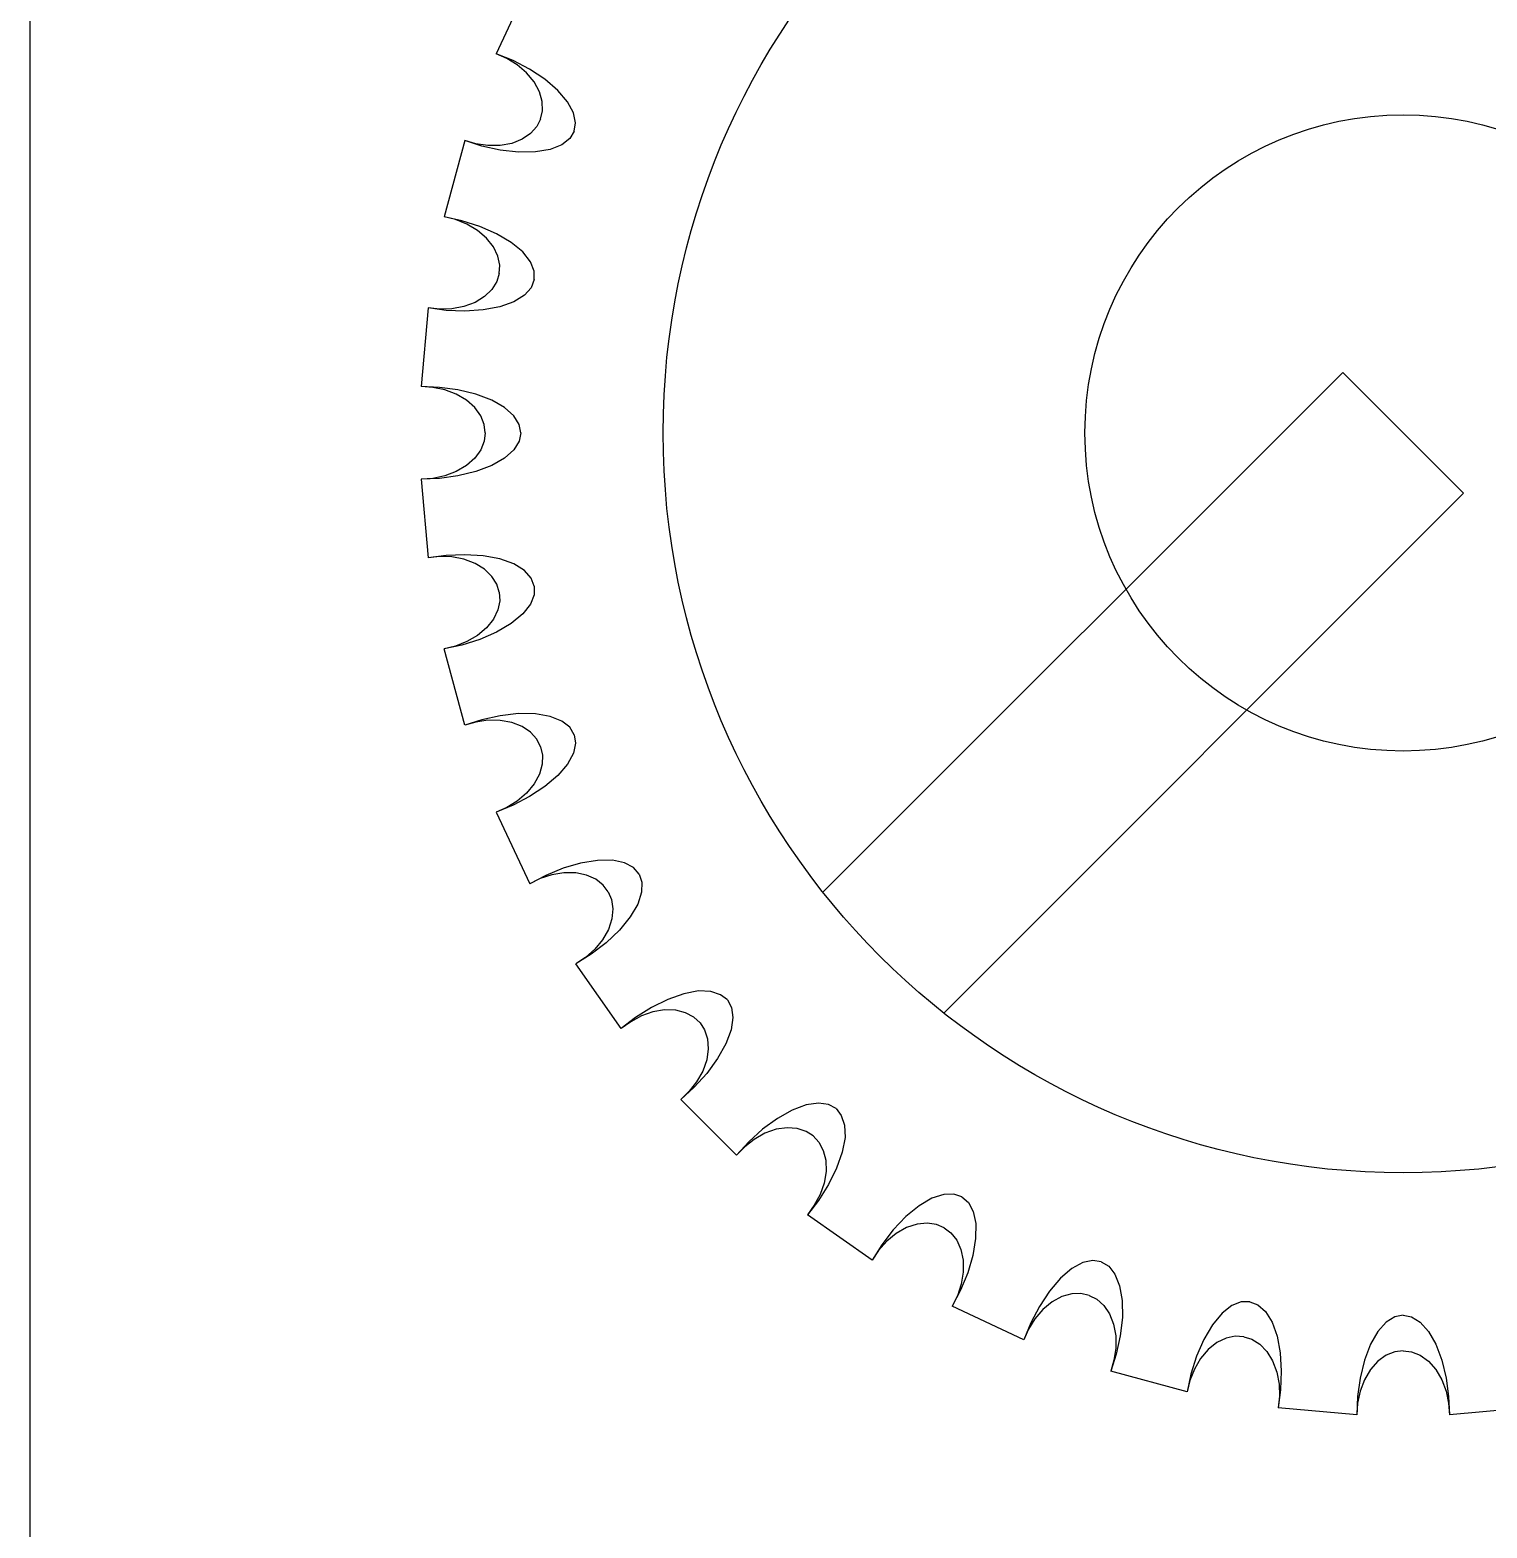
# Model space of a CAD drawing. Extents: x -1423 to 1501, y 0 to 128.
# Drawn here: x 0 to 10.24, y 59.3 to 69.83 of the extents above; entities that cross this region are included whole.
import ezdxf

# ---------------------------------------------------------------- set-up
doc = ezdxf.new("R2010")
doc.units = 0
doc.layers.add('DXF_662_VCA_PANEL_1_0_MOD1', color=7, linetype='CONTINUOUS')
doc.layers.add('LAYER1', color=7, linetype='CONTINUOUS')

msp = doc.modelspace()

# ---------------------------------------------------------------- linework, layer by layer
at = {"layer": 'DXF_662_VCA_PANEL_1_0_MOD1', "color": 18}
msp.add_line((0, 128.5), (0, 0), dxfattribs=at)
at = {"layer": 'LAYER1', "color": 18}
for p, q in [((3.512, 70.169), (3.277, 69.665)), ((3.512, 70.169), (3.277, 69.665)), ((3.512, 70.169), (3.277, 69.665)), ((3.512, 70.169), (3.277, 69.665)), ((3.055, 69.055), (2.911, 68.518)), ((3.055, 69.055), (2.911, 68.518)), ((3.055, 69.055), (2.911, 68.518)), ((3.055, 69.055), (2.911, 68.518)), ((2.798, 67.878), (2.75, 67.325)), ((2.798, 67.878), (2.75, 67.325)), ((2.798, 67.878), (2.75, 67.325)), ((2.798, 67.878), (2.75, 67.325)), ((9.226, 67.424), (5.573, 63.772)), ((9.226, 67.424), (5.573, 63.772)), ((9.226, 67.424), (10.074, 66.576)), ((9.226, 67.424), (10.074, 66.576)), ((2.75, 66.675), (2.798, 66.122)), ((2.75, 66.675), (2.798, 66.122)), ((2.75, 66.675), (2.798, 66.122)), ((2.75, 66.675), (2.798, 66.122)), ((10.074, 66.576), (6.422, 62.923)), ((10.074, 66.576), (6.422, 62.923)), ((3.055, 64.945), (2.911, 65.482)), ((3.055, 64.945), (2.911, 65.482)), ((3.055, 64.945), (2.911, 65.482)), ((3.055, 64.945), (2.911, 65.482)), ((3.277, 64.335), (3.512, 63.831)), ((3.277, 64.335), (3.512, 63.831)), ((3.277, 64.335), (3.512, 63.831)), ((3.277, 64.335), (3.512, 63.831)), ((4.155, 62.814), (3.837, 63.269)), ((4.155, 62.814), (3.837, 63.269)), ((4.155, 62.814), (3.837, 63.269)), ((4.155, 62.814), (3.837, 63.269)), ((4.966, 61.923), (4.573, 62.316)), ((4.966, 61.923), (4.573, 62.316)), ((4.966, 61.923), (4.573, 62.316)), ((4.966, 61.923), (4.573, 62.316)), ((5.919, 61.187), (5.464, 61.505)), ((5.919, 61.187), (5.464, 61.505)), ((5.919, 61.187), (5.464, 61.505)), ((5.919, 61.187), (5.464, 61.505)), ((6.985, 60.627), (6.481, 60.862)), ((6.985, 60.627), (6.481, 60.862)), ((6.985, 60.627), (6.481, 60.862)), ((6.985, 60.627), (6.481, 60.862)), ((8.132, 60.261), (7.595, 60.405)), ((8.132, 60.261), (7.595, 60.405)), ((8.132, 60.261), (7.595, 60.405)), ((8.132, 60.261), (7.595, 60.405)), ((9.325, 60.1), (8.772, 60.148)), ((9.325, 60.1), (8.772, 60.148)), ((9.325, 60.1), (8.772, 60.148)), ((9.325, 60.1), (8.772, 60.148)), ((10.528, 60.148), (9.975, 60.1)), ((10.528, 60.148), (9.975, 60.1)), ((10.528, 60.148), (9.975, 60.1)), ((10.528, 60.148), (9.975, 60.1))]:
    msp.add_line(p, q, dxfattribs=at)
for points in [[(3.824, 69.121, 0), (3.833, 69.18, 0), (3.819, 69.25, 0), (3.777, 69.327, 0), (3.71, 69.407, 0), (3.619, 69.485, 0), (3.511, 69.556, 0), (3.395, 69.617, 0), (3.277, 69.665, 0)], [(3.589, 69.206, 0), (3.602, 69.264, 0), (3.6, 69.329, 0), (3.581, 69.398, 0), (3.544, 69.467, 0), (3.49, 69.531, 0), (3.425, 69.587, 0), (3.352, 69.632, 0), (3.277, 69.665, 0)], [(3.824, 69.121, 0), (3.833, 69.18, 0), (3.819, 69.25, 0), (3.777, 69.327, 0), (3.71, 69.407, 0), (3.619, 69.485, 0), (3.511, 69.556, 0), (3.395, 69.617, 0), (3.277, 69.665, 0)], [(3.589, 69.206, 0), (3.602, 69.264, 0), (3.6, 69.329, 0), (3.581, 69.398, 0), (3.544, 69.467, 0), (3.49, 69.531, 0), (3.425, 69.587, 0), (3.352, 69.632, 0), (3.277, 69.665, 0)], [(3.824, 69.121, 0), (3.833, 69.18, 0), (3.819, 69.25, 0), (3.777, 69.327, 0), (3.71, 69.407, 0), (3.619, 69.485, 0), (3.511, 69.556, 0), (3.395, 69.617, 0), (3.277, 69.665, 0)], [(3.589, 69.206, 0), (3.602, 69.264, 0), (3.6, 69.329, 0), (3.581, 69.398, 0), (3.544, 69.467, 0), (3.49, 69.531, 0), (3.425, 69.587, 0), (3.352, 69.632, 0), (3.277, 69.665, 0)], [(3.824, 69.121, 0), (3.833, 69.18, 0), (3.819, 69.25, 0), (3.777, 69.327, 0), (3.71, 69.407, 0), (3.619, 69.485, 0), (3.511, 69.556, 0), (3.395, 69.617, 0), (3.277, 69.665, 0)], [(3.589, 69.206, 0), (3.602, 69.264, 0), (3.6, 69.329, 0), (3.581, 69.398, 0), (3.544, 69.467, 0), (3.49, 69.531, 0), (3.425, 69.587, 0), (3.352, 69.632, 0), (3.277, 69.665, 0)], [(3.589, 69.206, 0), (3.562, 69.153, 0), (3.518, 69.104, 0), (3.459, 69.064, 0), (3.386, 69.035, 0), (3.304, 69.02, 0), (3.218, 69.019, 0), (3.134, 69.032, 0), (3.055, 69.055, 0)], [(3.589, 69.206, 0), (3.562, 69.153, 0), (3.518, 69.104, 0), (3.459, 69.064, 0), (3.386, 69.035, 0), (3.304, 69.02, 0), (3.218, 69.019, 0), (3.134, 69.032, 0), (3.055, 69.055, 0)], [(3.589, 69.206, 0), (3.562, 69.153, 0), (3.518, 69.104, 0), (3.459, 69.064, 0), (3.386, 69.035, 0), (3.304, 69.02, 0), (3.218, 69.019, 0), (3.134, 69.032, 0), (3.055, 69.055, 0)], [(3.589, 69.206, 0), (3.562, 69.153, 0), (3.518, 69.104, 0), (3.459, 69.064, 0), (3.386, 69.035, 0), (3.304, 69.02, 0), (3.218, 69.019, 0), (3.134, 69.032, 0), (3.055, 69.055, 0)], [(3.824, 69.121, 0), (3.793, 69.069, 0), (3.737, 69.025, 0), (3.656, 68.992, 0), (3.553, 68.975, 0), (3.433, 68.973, 0), (3.305, 68.988, 0), (3.176, 69.016, 0), (3.055, 69.055, 0)], [(3.824, 69.121, 0), (3.793, 69.069, 0), (3.737, 69.025, 0), (3.656, 68.992, 0), (3.553, 68.975, 0), (3.433, 68.973, 0), (3.305, 68.988, 0), (3.176, 69.016, 0), (3.055, 69.055, 0)], [(3.824, 69.121, 0), (3.793, 69.069, 0), (3.737, 69.025, 0), (3.656, 68.992, 0), (3.553, 68.975, 0), (3.433, 68.973, 0), (3.305, 68.988, 0), (3.176, 69.016, 0), (3.055, 69.055, 0)], [(3.824, 69.121, 0), (3.793, 69.069, 0), (3.737, 69.025, 0), (3.656, 68.992, 0), (3.553, 68.975, 0), (3.433, 68.973, 0), (3.305, 68.988, 0), (3.176, 69.016, 0), (3.055, 69.055, 0)], [(3.544, 68.077, 0), (3.543, 68.137, 0), (3.517, 68.203, 0), (3.463, 68.272, 0), (3.382, 68.339, 0), (3.279, 68.4, 0), (3.161, 68.451, 0), (3.036, 68.491, 0), (2.911, 68.518, 0)], [(3.298, 68.12, 0), (3.301, 68.18, 0), (3.288, 68.243, 0), (3.257, 68.308, 0), (3.208, 68.369, 0), (3.144, 68.423, 0), (3.07, 68.467, 0), (2.991, 68.499, 0), (2.911, 68.518, 0)], [(3.544, 68.077, 0), (3.543, 68.137, 0), (3.517, 68.203, 0), (3.463, 68.272, 0), (3.382, 68.339, 0), (3.279, 68.4, 0), (3.161, 68.451, 0), (3.036, 68.491, 0), (2.911, 68.518, 0)], [(3.298, 68.12, 0), (3.301, 68.18, 0), (3.288, 68.243, 0), (3.257, 68.308, 0), (3.208, 68.369, 0), (3.144, 68.423, 0), (3.07, 68.467, 0), (2.991, 68.499, 0), (2.911, 68.518, 0)], [(3.544, 68.077, 0), (3.543, 68.137, 0), (3.517, 68.203, 0), (3.463, 68.272, 0), (3.382, 68.339, 0), (3.279, 68.4, 0), (3.161, 68.451, 0), (3.036, 68.491, 0), (2.911, 68.518, 0)], [(3.298, 68.12, 0), (3.301, 68.18, 0), (3.288, 68.243, 0), (3.257, 68.308, 0), (3.208, 68.369, 0), (3.144, 68.423, 0), (3.07, 68.467, 0), (2.991, 68.499, 0), (2.911, 68.518, 0)], [(3.544, 68.077, 0), (3.543, 68.137, 0), (3.517, 68.203, 0), (3.463, 68.272, 0), (3.382, 68.339, 0), (3.279, 68.4, 0), (3.161, 68.451, 0), (3.036, 68.491, 0), (2.911, 68.518, 0)], [(3.298, 68.12, 0), (3.301, 68.18, 0), (3.288, 68.243, 0), (3.257, 68.308, 0), (3.208, 68.369, 0), (3.144, 68.423, 0), (3.07, 68.467, 0), (2.991, 68.499, 0), (2.911, 68.518, 0)], [(3.298, 68.12, 0), (3.28, 68.063, 0), (3.246, 68.008, 0), (3.195, 67.958, 0), (3.128, 67.917, 0), (3.05, 67.888, 0), (2.965, 67.872, 0), (2.88, 67.869, 0), (2.798, 67.878, 0)], [(3.298, 68.12, 0), (3.28, 68.063, 0), (3.246, 68.008, 0), (3.195, 67.958, 0), (3.128, 67.917, 0), (3.05, 67.888, 0), (2.965, 67.872, 0), (2.88, 67.869, 0), (2.798, 67.878, 0)], [(3.298, 68.12, 0), (3.28, 68.063, 0), (3.246, 68.008, 0), (3.195, 67.958, 0), (3.128, 67.917, 0), (3.05, 67.888, 0), (2.965, 67.872, 0), (2.88, 67.869, 0), (2.798, 67.878, 0)], [(3.298, 68.12, 0), (3.28, 68.063, 0), (3.246, 68.008, 0), (3.195, 67.958, 0), (3.128, 67.917, 0), (3.05, 67.888, 0), (2.965, 67.872, 0), (2.88, 67.869, 0), (2.798, 67.878, 0)], [(3.544, 68.077, 0), (3.522, 68.02, 0), (3.475, 67.967, 0), (3.401, 67.921, 0), (3.302, 67.886, 0), (3.185, 67.864, 0), (3.056, 67.856, 0), (2.925, 67.861, 0), (2.798, 67.878, 0)], [(3.544, 68.077, 0), (3.522, 68.02, 0), (3.475, 67.967, 0), (3.401, 67.921, 0), (3.302, 67.886, 0), (3.185, 67.864, 0), (3.056, 67.856, 0), (2.925, 67.861, 0), (2.798, 67.878, 0)], [(3.544, 68.077, 0), (3.522, 68.02, 0), (3.475, 67.967, 0), (3.401, 67.921, 0), (3.302, 67.886, 0), (3.185, 67.864, 0), (3.056, 67.856, 0), (2.925, 67.861, 0), (2.798, 67.878, 0)], [(3.544, 68.077, 0), (3.522, 68.02, 0), (3.475, 67.967, 0), (3.401, 67.921, 0), (3.302, 67.886, 0), (3.185, 67.864, 0), (3.056, 67.856, 0), (2.925, 67.861, 0), (2.798, 67.878, 0)], [(3.45, 67, 0), (3.438, 67.059, 0), (3.401, 67.12, 0), (3.336, 67.178, 0), (3.245, 67.23, 0), (3.133, 67.272, 0), (3.008, 67.302, 0), (2.877, 67.32, 0), (2.75, 67.325, 0)], [(3.2, 67, 0), (3.192, 67.059, 0), (3.168, 67.12, 0), (3.127, 67.178, 0), (3.068, 67.23, 0), (2.996, 67.272, 0), (2.916, 67.302, 0), (2.832, 67.32, 0), (2.75, 67.325, 0)], [(3.45, 67, 0), (3.438, 67.059, 0), (3.401, 67.12, 0), (3.336, 67.178, 0), (3.245, 67.23, 0), (3.133, 67.272, 0), (3.008, 67.302, 0), (2.877, 67.32, 0), (2.75, 67.325, 0)], [(3.2, 67, 0), (3.192, 67.059, 0), (3.168, 67.12, 0), (3.127, 67.178, 0), (3.068, 67.23, 0), (2.996, 67.272, 0), (2.916, 67.302, 0), (2.832, 67.32, 0), (2.75, 67.325, 0)], [(3.45, 67, 0), (3.438, 67.059, 0), (3.401, 67.12, 0), (3.336, 67.178, 0), (3.245, 67.23, 0), (3.133, 67.272, 0), (3.008, 67.302, 0), (2.877, 67.32, 0), (2.75, 67.325, 0)], [(3.2, 67, 0), (3.192, 67.059, 0), (3.168, 67.12, 0), (3.127, 67.178, 0), (3.068, 67.23, 0), (2.996, 67.272, 0), (2.916, 67.302, 0), (2.832, 67.32, 0), (2.75, 67.325, 0)], [(3.45, 67, 0), (3.438, 67.059, 0), (3.401, 67.12, 0), (3.336, 67.178, 0), (3.245, 67.23, 0), (3.133, 67.272, 0), (3.008, 67.302, 0), (2.877, 67.32, 0), (2.75, 67.325, 0)], [(3.2, 67, 0), (3.192, 67.059, 0), (3.168, 67.12, 0), (3.127, 67.178, 0), (3.068, 67.23, 0), (2.996, 67.272, 0), (2.916, 67.302, 0), (2.832, 67.32, 0), (2.75, 67.325, 0)], [(3.45, 67, 0), (3.438, 66.941, 0), (3.401, 66.88, 0), (3.336, 66.822, 0), (3.245, 66.77, 0), (3.133, 66.728, 0), (3.008, 66.698, 0), (2.877, 66.68, 0), (2.75, 66.675, 0)], [(3.2, 67, 0), (3.192, 66.941, 0), (3.168, 66.88, 0), (3.127, 66.822, 0), (3.068, 66.77, 0), (2.996, 66.728, 0), (2.916, 66.698, 0), (2.832, 66.68, 0), (2.75, 66.675, 0)], [(3.45, 67, 0), (3.438, 66.941, 0), (3.401, 66.88, 0), (3.336, 66.822, 0), (3.245, 66.77, 0), (3.133, 66.728, 0), (3.008, 66.698, 0), (2.877, 66.68, 0), (2.75, 66.675, 0)], [(3.2, 67, 0), (3.192, 66.941, 0), (3.168, 66.88, 0), (3.127, 66.822, 0), (3.068, 66.77, 0), (2.996, 66.728, 0), (2.916, 66.698, 0), (2.832, 66.68, 0), (2.75, 66.675, 0)], [(3.45, 67, 0), (3.438, 66.941, 0), (3.401, 66.88, 0), (3.336, 66.822, 0), (3.245, 66.77, 0), (3.133, 66.728, 0), (3.008, 66.698, 0), (2.877, 66.68, 0), (2.75, 66.675, 0)], [(3.2, 67, 0), (3.192, 66.941, 0), (3.168, 66.88, 0), (3.127, 66.822, 0), (3.068, 66.77, 0), (2.996, 66.728, 0), (2.916, 66.698, 0), (2.832, 66.68, 0), (2.75, 66.675, 0)], [(3.45, 67, 0), (3.438, 66.941, 0), (3.401, 66.88, 0), (3.336, 66.822, 0), (3.245, 66.77, 0), (3.133, 66.728, 0), (3.008, 66.698, 0), (2.877, 66.68, 0), (2.75, 66.675, 0)], [(3.2, 67, 0), (3.192, 66.941, 0), (3.168, 66.88, 0), (3.127, 66.822, 0), (3.068, 66.77, 0), (2.996, 66.728, 0), (2.916, 66.698, 0), (2.832, 66.68, 0), (2.75, 66.675, 0)], [(3.544, 65.923, 0), (3.522, 65.98, 0), (3.475, 66.033, 0), (3.401, 66.079, 0), (3.302, 66.114, 0), (3.185, 66.136, 0), (3.056, 66.144, 0), (2.925, 66.139, 0), (2.798, 66.122, 0)], [(3.544, 65.923, 0), (3.522, 65.98, 0), (3.475, 66.033, 0), (3.401, 66.079, 0), (3.302, 66.114, 0), (3.185, 66.136, 0), (3.056, 66.144, 0), (2.925, 66.139, 0), (2.798, 66.122, 0)], [(3.544, 65.923, 0), (3.522, 65.98, 0), (3.475, 66.033, 0), (3.401, 66.079, 0), (3.302, 66.114, 0), (3.185, 66.136, 0), (3.056, 66.144, 0), (2.925, 66.139, 0), (2.798, 66.122, 0)], [(3.544, 65.923, 0), (3.522, 65.98, 0), (3.475, 66.033, 0), (3.401, 66.079, 0), (3.302, 66.114, 0), (3.185, 66.136, 0), (3.056, 66.144, 0), (2.925, 66.139, 0), (2.798, 66.122, 0)], [(3.298, 65.88, 0), (3.28, 65.937, 0), (3.246, 65.992, 0), (3.195, 66.042, 0), (3.128, 66.083, 0), (3.05, 66.112, 0), (2.965, 66.128, 0), (2.88, 66.131, 0), (2.798, 66.122, 0)], [(3.298, 65.88, 0), (3.28, 65.937, 0), (3.246, 65.992, 0), (3.195, 66.042, 0), (3.128, 66.083, 0), (3.05, 66.112, 0), (2.965, 66.128, 0), (2.88, 66.131, 0), (2.798, 66.122, 0)], [(3.298, 65.88, 0), (3.28, 65.937, 0), (3.246, 65.992, 0), (3.195, 66.042, 0), (3.128, 66.083, 0), (3.05, 66.112, 0), (2.965, 66.128, 0), (2.88, 66.131, 0), (2.798, 66.122, 0)], [(3.298, 65.88, 0), (3.28, 65.937, 0), (3.246, 65.992, 0), (3.195, 66.042, 0), (3.128, 66.083, 0), (3.05, 66.112, 0), (2.965, 66.128, 0), (2.88, 66.131, 0), (2.798, 66.122, 0)], [(3.544, 65.923, 0), (3.543, 65.863, 0), (3.517, 65.797, 0), (3.463, 65.728, 0), (3.382, 65.661, 0), (3.279, 65.6, 0), (3.161, 65.549, 0), (3.036, 65.509, 0), (2.911, 65.482, 0)], [(3.544, 65.923, 0), (3.543, 65.863, 0), (3.517, 65.797, 0), (3.463, 65.728, 0), (3.382, 65.661, 0), (3.279, 65.6, 0), (3.161, 65.549, 0), (3.036, 65.509, 0), (2.911, 65.482, 0)], [(3.544, 65.923, 0), (3.543, 65.863, 0), (3.517, 65.797, 0), (3.463, 65.728, 0), (3.382, 65.661, 0), (3.279, 65.6, 0), (3.161, 65.549, 0), (3.036, 65.509, 0), (2.911, 65.482, 0)], [(3.544, 65.923, 0), (3.543, 65.863, 0), (3.517, 65.797, 0), (3.463, 65.728, 0), (3.382, 65.661, 0), (3.279, 65.6, 0), (3.161, 65.549, 0), (3.036, 65.509, 0), (2.911, 65.482, 0)], [(3.298, 65.88, 0), (3.301, 65.82, 0), (3.288, 65.757, 0), (3.257, 65.692, 0), (3.208, 65.631, 0), (3.144, 65.577, 0), (3.07, 65.533, 0), (2.991, 65.501, 0), (2.911, 65.482, 0)], [(3.298, 65.88, 0), (3.301, 65.82, 0), (3.288, 65.757, 0), (3.257, 65.692, 0), (3.208, 65.631, 0), (3.144, 65.577, 0), (3.07, 65.533, 0), (2.991, 65.501, 0), (2.911, 65.482, 0)], [(3.298, 65.88, 0), (3.301, 65.82, 0), (3.288, 65.757, 0), (3.257, 65.692, 0), (3.208, 65.631, 0), (3.144, 65.577, 0), (3.07, 65.533, 0), (2.991, 65.501, 0), (2.911, 65.482, 0)], [(3.298, 65.88, 0), (3.301, 65.82, 0), (3.288, 65.757, 0), (3.257, 65.692, 0), (3.208, 65.631, 0), (3.144, 65.577, 0), (3.07, 65.533, 0), (2.991, 65.501, 0), (2.911, 65.482, 0)], [(3.824, 64.879, 0), (3.793, 64.931, 0), (3.737, 64.975, 0), (3.656, 65.008, 0), (3.553, 65.025, 0), (3.433, 65.027, 0), (3.305, 65.012, 0), (3.176, 64.984, 0), (3.055, 64.945, 0)], [(3.824, 64.879, 0), (3.793, 64.931, 0), (3.737, 64.975, 0), (3.656, 65.008, 0), (3.553, 65.025, 0), (3.433, 65.027, 0), (3.305, 65.012, 0), (3.176, 64.984, 0), (3.055, 64.945, 0)], [(3.824, 64.879, 0), (3.793, 64.931, 0), (3.737, 64.975, 0), (3.656, 65.008, 0), (3.553, 65.025, 0), (3.433, 65.027, 0), (3.305, 65.012, 0), (3.176, 64.984, 0), (3.055, 64.945, 0)], [(3.824, 64.879, 0), (3.793, 64.931, 0), (3.737, 64.975, 0), (3.656, 65.008, 0), (3.553, 65.025, 0), (3.433, 65.027, 0), (3.305, 65.012, 0), (3.176, 64.984, 0), (3.055, 64.945, 0)], [(3.589, 64.794, 0), (3.562, 64.847, 0), (3.518, 64.896, 0), (3.459, 64.936, 0), (3.386, 64.965, 0), (3.304, 64.98, 0), (3.218, 64.981, 0), (3.134, 64.968, 0), (3.055, 64.945, 0)], [(3.589, 64.794, 0), (3.562, 64.847, 0), (3.518, 64.896, 0), (3.459, 64.936, 0), (3.386, 64.965, 0), (3.304, 64.98, 0), (3.218, 64.981, 0), (3.134, 64.968, 0), (3.055, 64.945, 0)], [(3.589, 64.794, 0), (3.562, 64.847, 0), (3.518, 64.896, 0), (3.459, 64.936, 0), (3.386, 64.965, 0), (3.304, 64.98, 0), (3.218, 64.981, 0), (3.134, 64.968, 0), (3.055, 64.945, 0)], [(3.589, 64.794, 0), (3.562, 64.847, 0), (3.518, 64.896, 0), (3.459, 64.936, 0), (3.386, 64.965, 0), (3.304, 64.98, 0), (3.218, 64.981, 0), (3.134, 64.968, 0), (3.055, 64.945, 0)], [(3.824, 64.879, 0), (3.833, 64.82, 0), (3.819, 64.75, 0), (3.777, 64.673, 0), (3.71, 64.593, 0), (3.619, 64.515, 0), (3.511, 64.444, 0), (3.395, 64.383, 0), (3.277, 64.335, 0)], [(3.824, 64.879, 0), (3.833, 64.82, 0), (3.819, 64.75, 0), (3.777, 64.673, 0), (3.71, 64.593, 0), (3.619, 64.515, 0), (3.511, 64.444, 0), (3.395, 64.383, 0), (3.277, 64.335, 0)], [(3.824, 64.879, 0), (3.833, 64.82, 0), (3.819, 64.75, 0), (3.777, 64.673, 0), (3.71, 64.593, 0), (3.619, 64.515, 0), (3.511, 64.444, 0), (3.395, 64.383, 0), (3.277, 64.335, 0)], [(3.824, 64.879, 0), (3.833, 64.82, 0), (3.819, 64.75, 0), (3.777, 64.673, 0), (3.71, 64.593, 0), (3.619, 64.515, 0), (3.511, 64.444, 0), (3.395, 64.383, 0), (3.277, 64.335, 0)], [(3.589, 64.794, 0), (3.602, 64.736, 0), (3.6, 64.671, 0), (3.581, 64.602, 0), (3.544, 64.533, 0), (3.49, 64.469, 0), (3.425, 64.413, 0), (3.352, 64.368, 0), (3.277, 64.335, 0)], [(3.589, 64.794, 0), (3.602, 64.736, 0), (3.6, 64.671, 0), (3.581, 64.602, 0), (3.544, 64.533, 0), (3.49, 64.469, 0), (3.425, 64.413, 0), (3.352, 64.368, 0), (3.277, 64.335, 0)], [(3.589, 64.794, 0), (3.602, 64.736, 0), (3.6, 64.671, 0), (3.581, 64.602, 0), (3.544, 64.533, 0), (3.49, 64.469, 0), (3.425, 64.413, 0), (3.352, 64.368, 0), (3.277, 64.335, 0)], [(3.589, 64.794, 0), (3.602, 64.736, 0), (3.6, 64.671, 0), (3.581, 64.602, 0), (3.544, 64.533, 0), (3.49, 64.469, 0), (3.425, 64.413, 0), (3.352, 64.368, 0), (3.277, 64.335, 0)], [(4.281, 63.9, 0), (4.241, 63.945, 0), (4.178, 63.979, 0), (4.093, 63.997, 0), (3.988, 63.996, 0), (3.87, 63.977, 0), (3.746, 63.94, 0), (3.625, 63.89, 0), (3.512, 63.831, 0)], [(4.281, 63.9, 0), (4.241, 63.945, 0), (4.178, 63.979, 0), (4.093, 63.997, 0), (3.988, 63.996, 0), (3.87, 63.977, 0), (3.746, 63.94, 0), (3.625, 63.89, 0), (3.512, 63.831, 0)], [(4.281, 63.9, 0), (4.241, 63.945, 0), (4.178, 63.979, 0), (4.093, 63.997, 0), (3.988, 63.996, 0), (3.87, 63.977, 0), (3.746, 63.94, 0), (3.625, 63.89, 0), (3.512, 63.831, 0)], [(4.281, 63.9, 0), (4.241, 63.945, 0), (4.178, 63.979, 0), (4.093, 63.997, 0), (3.988, 63.996, 0), (3.87, 63.977, 0), (3.746, 63.94, 0), (3.625, 63.89, 0), (3.512, 63.831, 0)], [(4.064, 63.775, 0), (4.028, 63.822, 0), (3.977, 63.863, 0), (3.912, 63.892, 0), (3.835, 63.908, 0), (3.752, 63.909, 0), (3.667, 63.894, 0), (3.586, 63.868, 0), (3.512, 63.831, 0)], [(4.064, 63.775, 0), (4.028, 63.822, 0), (3.977, 63.863, 0), (3.912, 63.892, 0), (3.835, 63.908, 0), (3.752, 63.909, 0), (3.667, 63.894, 0), (3.586, 63.868, 0), (3.512, 63.831, 0)], [(4.064, 63.775, 0), (4.028, 63.822, 0), (3.977, 63.863, 0), (3.912, 63.892, 0), (3.835, 63.908, 0), (3.752, 63.909, 0), (3.667, 63.894, 0), (3.586, 63.868, 0), (3.512, 63.831, 0)], [(4.064, 63.775, 0), (4.028, 63.822, 0), (3.977, 63.863, 0), (3.912, 63.892, 0), (3.835, 63.908, 0), (3.752, 63.909, 0), (3.667, 63.894, 0), (3.586, 63.868, 0), (3.512, 63.831, 0)], [(4.281, 63.9, 0), (4.3, 63.843, 0), (4.298, 63.772, 0), (4.271, 63.689, 0), (4.218, 63.598, 0), (4.142, 63.506, 0), (4.049, 63.417, 0), (3.944, 63.337, 0), (3.837, 63.269, 0)], [(4.281, 63.9, 0), (4.3, 63.843, 0), (4.298, 63.772, 0), (4.271, 63.689, 0), (4.218, 63.598, 0), (4.142, 63.506, 0), (4.049, 63.417, 0), (3.944, 63.337, 0), (3.837, 63.269, 0)], [(4.281, 63.9, 0), (4.3, 63.843, 0), (4.298, 63.772, 0), (4.271, 63.689, 0), (4.218, 63.598, 0), (4.142, 63.506, 0), (4.049, 63.417, 0), (3.944, 63.337, 0), (3.837, 63.269, 0)], [(4.281, 63.9, 0), (4.3, 63.843, 0), (4.298, 63.772, 0), (4.271, 63.689, 0), (4.218, 63.598, 0), (4.142, 63.506, 0), (4.049, 63.417, 0), (3.944, 63.337, 0), (3.837, 63.269, 0)], [(4.064, 63.775, 0), (4.087, 63.72, 0), (4.097, 63.656, 0), (4.089, 63.584, 0), (4.065, 63.51, 0), (4.024, 63.438, 0), (3.969, 63.371, 0), (3.905, 63.314, 0), (3.837, 63.269, 0)], [(4.064, 63.775, 0), (4.087, 63.72, 0), (4.097, 63.656, 0), (4.089, 63.584, 0), (4.065, 63.51, 0), (4.024, 63.438, 0), (3.969, 63.371, 0), (3.905, 63.314, 0), (3.837, 63.269, 0)], [(4.064, 63.775, 0), (4.087, 63.72, 0), (4.097, 63.656, 0), (4.089, 63.584, 0), (4.065, 63.51, 0), (4.024, 63.438, 0), (3.969, 63.371, 0), (3.905, 63.314, 0), (3.837, 63.269, 0)], [(4.064, 63.775, 0), (4.087, 63.72, 0), (4.097, 63.656, 0), (4.089, 63.584, 0), (4.065, 63.51, 0), (4.024, 63.438, 0), (3.969, 63.371, 0), (3.905, 63.314, 0), (3.837, 63.269, 0)], [(4.901, 63.015, 0), (4.854, 63.052, 0), (4.786, 63.075, 0), (4.699, 63.078, 0), (4.596, 63.059, 0), (4.483, 63.019, 0), (4.367, 62.962, 0), (4.256, 62.891, 0), (4.155, 62.814, 0)], [(4.901, 63.015, 0), (4.854, 63.052, 0), (4.786, 63.075, 0), (4.699, 63.078, 0), (4.596, 63.059, 0), (4.483, 63.019, 0), (4.367, 62.962, 0), (4.256, 62.891, 0), (4.155, 62.814, 0)], [(4.901, 63.015, 0), (4.854, 63.052, 0), (4.786, 63.075, 0), (4.699, 63.078, 0), (4.596, 63.059, 0), (4.483, 63.019, 0), (4.367, 62.962, 0), (4.256, 62.891, 0), (4.155, 62.814, 0)], [(4.901, 63.015, 0), (4.854, 63.052, 0), (4.786, 63.075, 0), (4.699, 63.078, 0), (4.596, 63.059, 0), (4.483, 63.019, 0), (4.367, 62.962, 0), (4.256, 62.891, 0), (4.155, 62.814, 0)], [(4.901, 63.015, 0), (4.93, 62.962, 0), (4.94, 62.892, 0), (4.927, 62.805, 0), (4.891, 62.707, 0), (4.832, 62.603, 0), (4.756, 62.499, 0), (4.667, 62.402, 0), (4.573, 62.316, 0)], [(4.901, 63.015, 0), (4.93, 62.962, 0), (4.94, 62.892, 0), (4.927, 62.805, 0), (4.891, 62.707, 0), (4.832, 62.603, 0), (4.756, 62.499, 0), (4.667, 62.402, 0), (4.573, 62.316, 0)], [(4.901, 63.015, 0), (4.93, 62.962, 0), (4.94, 62.892, 0), (4.927, 62.805, 0), (4.891, 62.707, 0), (4.832, 62.603, 0), (4.756, 62.499, 0), (4.667, 62.402, 0), (4.573, 62.316, 0)], [(4.901, 63.015, 0), (4.93, 62.962, 0), (4.94, 62.892, 0), (4.927, 62.805, 0), (4.891, 62.707, 0), (4.832, 62.603, 0), (4.756, 62.499, 0), (4.667, 62.402, 0), (4.573, 62.316, 0)], [(4.709, 62.854, 0), (4.665, 62.894, 0), (4.608, 62.925, 0), (4.539, 62.943, 0), (4.46, 62.945, 0), (4.378, 62.931, 0), (4.297, 62.903, 0), (4.222, 62.862, 0), (4.155, 62.814, 0)], [(4.709, 62.854, 0), (4.665, 62.894, 0), (4.608, 62.925, 0), (4.539, 62.943, 0), (4.46, 62.945, 0), (4.378, 62.931, 0), (4.297, 62.903, 0), (4.222, 62.862, 0), (4.155, 62.814, 0)], [(4.709, 62.854, 0), (4.665, 62.894, 0), (4.608, 62.925, 0), (4.539, 62.943, 0), (4.46, 62.945, 0), (4.378, 62.931, 0), (4.297, 62.903, 0), (4.222, 62.862, 0), (4.155, 62.814, 0)], [(4.709, 62.854, 0), (4.665, 62.894, 0), (4.608, 62.925, 0), (4.539, 62.943, 0), (4.46, 62.945, 0), (4.378, 62.931, 0), (4.297, 62.903, 0), (4.222, 62.862, 0), (4.155, 62.814, 0)], [(4.709, 62.854, 0), (4.741, 62.804, 0), (4.762, 62.742, 0), (4.767, 62.671, 0), (4.756, 62.593, 0), (4.728, 62.515, 0), (4.685, 62.44, 0), (4.632, 62.373, 0), (4.573, 62.316, 0)], [(4.709, 62.854, 0), (4.741, 62.804, 0), (4.762, 62.742, 0), (4.767, 62.671, 0), (4.756, 62.593, 0), (4.728, 62.515, 0), (4.685, 62.44, 0), (4.632, 62.373, 0), (4.573, 62.316, 0)], [(4.709, 62.854, 0), (4.741, 62.804, 0), (4.762, 62.742, 0), (4.767, 62.671, 0), (4.756, 62.593, 0), (4.728, 62.515, 0), (4.685, 62.44, 0), (4.632, 62.373, 0), (4.573, 62.316, 0)], [(4.709, 62.854, 0), (4.741, 62.804, 0), (4.762, 62.742, 0), (4.767, 62.671, 0), (4.756, 62.593, 0), (4.728, 62.515, 0), (4.685, 62.44, 0), (4.632, 62.373, 0), (4.573, 62.316, 0)], [(5.665, 62.251, 0), (5.612, 62.28, 0), (5.542, 62.29, 0), (5.455, 62.277, 0), (5.357, 62.241, 0), (5.253, 62.182, 0), (5.149, 62.106, 0), (5.052, 62.017, 0), (4.966, 61.923, 0)], [(5.665, 62.251, 0), (5.612, 62.28, 0), (5.542, 62.29, 0), (5.455, 62.277, 0), (5.357, 62.241, 0), (5.253, 62.182, 0), (5.149, 62.106, 0), (5.052, 62.017, 0), (4.966, 61.923, 0)], [(5.665, 62.251, 0), (5.612, 62.28, 0), (5.542, 62.29, 0), (5.455, 62.277, 0), (5.357, 62.241, 0), (5.253, 62.182, 0), (5.149, 62.106, 0), (5.052, 62.017, 0), (4.966, 61.923, 0)], [(5.665, 62.251, 0), (5.612, 62.28, 0), (5.542, 62.29, 0), (5.455, 62.277, 0), (5.357, 62.241, 0), (5.253, 62.182, 0), (5.149, 62.106, 0), (5.052, 62.017, 0), (4.966, 61.923, 0)], [(5.665, 62.251, 0), (5.702, 62.204, 0), (5.725, 62.136, 0), (5.728, 62.049, 0), (5.709, 61.946, 0), (5.669, 61.833, 0), (5.612, 61.717, 0), (5.541, 61.606, 0), (5.464, 61.505, 0)], [(5.665, 62.251, 0), (5.702, 62.204, 0), (5.725, 62.136, 0), (5.728, 62.049, 0), (5.709, 61.946, 0), (5.669, 61.833, 0), (5.612, 61.717, 0), (5.541, 61.606, 0), (5.464, 61.505, 0)], [(5.665, 62.251, 0), (5.702, 62.204, 0), (5.725, 62.136, 0), (5.728, 62.049, 0), (5.709, 61.946, 0), (5.669, 61.833, 0), (5.612, 61.717, 0), (5.541, 61.606, 0), (5.464, 61.505, 0)], [(5.665, 62.251, 0), (5.702, 62.204, 0), (5.725, 62.136, 0), (5.728, 62.049, 0), (5.709, 61.946, 0), (5.669, 61.833, 0), (5.612, 61.717, 0), (5.541, 61.606, 0), (5.464, 61.505, 0)], [(5.504, 62.059, 0), (5.454, 62.091, 0), (5.392, 62.112, 0), (5.321, 62.117, 0), (5.243, 62.106, 0), (5.165, 62.078, 0), (5.09, 62.035, 0), (5.023, 61.982, 0), (4.966, 61.923, 0)], [(5.504, 62.059, 0), (5.454, 62.091, 0), (5.392, 62.112, 0), (5.321, 62.117, 0), (5.243, 62.106, 0), (5.165, 62.078, 0), (5.09, 62.035, 0), (5.023, 61.982, 0), (4.966, 61.923, 0)], [(5.504, 62.059, 0), (5.454, 62.091, 0), (5.392, 62.112, 0), (5.321, 62.117, 0), (5.243, 62.106, 0), (5.165, 62.078, 0), (5.09, 62.035, 0), (5.023, 61.982, 0), (4.966, 61.923, 0)], [(5.504, 62.059, 0), (5.454, 62.091, 0), (5.392, 62.112, 0), (5.321, 62.117, 0), (5.243, 62.106, 0), (5.165, 62.078, 0), (5.09, 62.035, 0), (5.023, 61.982, 0), (4.966, 61.923, 0)], [(5.504, 62.059, 0), (5.544, 62.015, 0), (5.575, 61.958, 0), (5.593, 61.889, 0), (5.595, 61.81, 0), (5.581, 61.728, 0), (5.553, 61.647, 0), (5.512, 61.572, 0), (5.464, 61.505, 0)], [(5.504, 62.059, 0), (5.544, 62.015, 0), (5.575, 61.958, 0), (5.593, 61.889, 0), (5.595, 61.81, 0), (5.581, 61.728, 0), (5.553, 61.647, 0), (5.512, 61.572, 0), (5.464, 61.505, 0)], [(5.504, 62.059, 0), (5.544, 62.015, 0), (5.575, 61.958, 0), (5.593, 61.889, 0), (5.595, 61.81, 0), (5.581, 61.728, 0), (5.553, 61.647, 0), (5.512, 61.572, 0), (5.464, 61.505, 0)], [(5.504, 62.059, 0), (5.544, 62.015, 0), (5.575, 61.958, 0), (5.593, 61.889, 0), (5.595, 61.81, 0), (5.581, 61.728, 0), (5.553, 61.647, 0), (5.512, 61.572, 0), (5.464, 61.505, 0)], [(6.55, 61.631, 0), (6.493, 61.65, 0), (6.422, 61.648, 0), (6.339, 61.621, 0), (6.248, 61.568, 0), (6.156, 61.492, 0), (6.067, 61.399, 0), (5.987, 61.294, 0), (5.919, 61.187, 0)], [(6.55, 61.631, 0), (6.493, 61.65, 0), (6.422, 61.648, 0), (6.339, 61.621, 0), (6.248, 61.568, 0), (6.156, 61.492, 0), (6.067, 61.399, 0), (5.987, 61.294, 0), (5.919, 61.187, 0)], [(6.55, 61.631, 0), (6.493, 61.65, 0), (6.422, 61.648, 0), (6.339, 61.621, 0), (6.248, 61.568, 0), (6.156, 61.492, 0), (6.067, 61.399, 0), (5.987, 61.294, 0), (5.919, 61.187, 0)], [(6.55, 61.631, 0), (6.493, 61.65, 0), (6.422, 61.648, 0), (6.339, 61.621, 0), (6.248, 61.568, 0), (6.156, 61.492, 0), (6.067, 61.399, 0), (5.987, 61.294, 0), (5.919, 61.187, 0)], [(6.55, 61.631, 0), (6.595, 61.591, 0), (6.629, 61.528, 0), (6.647, 61.443, 0), (6.646, 61.338, 0), (6.627, 61.22, 0), (6.59, 61.096, 0), (6.54, 60.975, 0), (6.481, 60.862, 0)], [(6.55, 61.631, 0), (6.595, 61.591, 0), (6.629, 61.528, 0), (6.647, 61.443, 0), (6.646, 61.338, 0), (6.627, 61.22, 0), (6.59, 61.096, 0), (6.54, 60.975, 0), (6.481, 60.862, 0)], [(6.55, 61.631, 0), (6.595, 61.591, 0), (6.629, 61.528, 0), (6.647, 61.443, 0), (6.646, 61.338, 0), (6.627, 61.22, 0), (6.59, 61.096, 0), (6.54, 60.975, 0), (6.481, 60.862, 0)], [(6.55, 61.631, 0), (6.595, 61.591, 0), (6.629, 61.528, 0), (6.647, 61.443, 0), (6.646, 61.338, 0), (6.627, 61.22, 0), (6.59, 61.096, 0), (6.54, 60.975, 0), (6.481, 60.862, 0)], [(6.425, 61.414, 0), (6.37, 61.437, 0), (6.306, 61.447, 0), (6.234, 61.439, 0), (6.16, 61.415, 0), (6.088, 61.374, 0), (6.021, 61.319, 0), (5.964, 61.255, 0), (5.919, 61.187, 0)], [(6.425, 61.414, 0), (6.37, 61.437, 0), (6.306, 61.447, 0), (6.234, 61.439, 0), (6.16, 61.415, 0), (6.088, 61.374, 0), (6.021, 61.319, 0), (5.964, 61.255, 0), (5.919, 61.187, 0)], [(6.425, 61.414, 0), (6.37, 61.437, 0), (6.306, 61.447, 0), (6.234, 61.439, 0), (6.16, 61.415, 0), (6.088, 61.374, 0), (6.021, 61.319, 0), (5.964, 61.255, 0), (5.919, 61.187, 0)], [(6.425, 61.414, 0), (6.37, 61.437, 0), (6.306, 61.447, 0), (6.234, 61.439, 0), (6.16, 61.415, 0), (6.088, 61.374, 0), (6.021, 61.319, 0), (5.964, 61.255, 0), (5.919, 61.187, 0)], [(6.425, 61.414, 0), (6.472, 61.378, 0), (6.513, 61.327, 0), (6.542, 61.262, 0), (6.558, 61.185, 0), (6.559, 61.102, 0), (6.544, 61.017, 0), (6.518, 60.936, 0), (6.481, 60.862, 0)], [(6.425, 61.414, 0), (6.472, 61.378, 0), (6.513, 61.327, 0), (6.542, 61.262, 0), (6.558, 61.185, 0), (6.559, 61.102, 0), (6.544, 61.017, 0), (6.518, 60.936, 0), (6.481, 60.862, 0)], [(6.425, 61.414, 0), (6.472, 61.378, 0), (6.513, 61.327, 0), (6.542, 61.262, 0), (6.558, 61.185, 0), (6.559, 61.102, 0), (6.544, 61.017, 0), (6.518, 60.936, 0), (6.481, 60.862, 0)], [(6.425, 61.414, 0), (6.472, 61.378, 0), (6.513, 61.327, 0), (6.542, 61.262, 0), (6.558, 61.185, 0), (6.559, 61.102, 0), (6.544, 61.017, 0), (6.518, 60.936, 0), (6.481, 60.862, 0)], [(7.529, 61.174, 0), (7.47, 61.183, 0), (7.4, 61.169, 0), (7.323, 61.127, 0), (7.243, 61.06, 0), (7.165, 60.969, 0), (7.094, 60.861, 0), (7.033, 60.745, 0), (6.985, 60.627, 0)], [(7.529, 61.174, 0), (7.47, 61.183, 0), (7.4, 61.169, 0), (7.323, 61.127, 0), (7.243, 61.06, 0), (7.165, 60.969, 0), (7.094, 60.861, 0), (7.033, 60.745, 0), (6.985, 60.627, 0)], [(7.529, 61.174, 0), (7.47, 61.183, 0), (7.4, 61.169, 0), (7.323, 61.127, 0), (7.243, 61.06, 0), (7.165, 60.969, 0), (7.094, 60.861, 0), (7.033, 60.745, 0), (6.985, 60.627, 0)], [(7.529, 61.174, 0), (7.47, 61.183, 0), (7.4, 61.169, 0), (7.323, 61.127, 0), (7.243, 61.06, 0), (7.165, 60.969, 0), (7.094, 60.861, 0), (7.033, 60.745, 0), (6.985, 60.627, 0)], [(7.529, 61.174, 0), (7.581, 61.143, 0), (7.625, 61.087, 0), (7.658, 61.006, 0), (7.675, 60.903, 0), (7.677, 60.783, 0), (7.662, 60.655, 0), (7.634, 60.526, 0), (7.595, 60.405, 0)], [(7.529, 61.174, 0), (7.581, 61.143, 0), (7.625, 61.087, 0), (7.658, 61.006, 0), (7.675, 60.903, 0), (7.677, 60.783, 0), (7.662, 60.655, 0), (7.634, 60.526, 0), (7.595, 60.405, 0)], [(7.529, 61.174, 0), (7.581, 61.143, 0), (7.625, 61.087, 0), (7.658, 61.006, 0), (7.675, 60.903, 0), (7.677, 60.783, 0), (7.662, 60.655, 0), (7.634, 60.526, 0), (7.595, 60.405, 0)], [(7.529, 61.174, 0), (7.581, 61.143, 0), (7.625, 61.087, 0), (7.658, 61.006, 0), (7.675, 60.903, 0), (7.677, 60.783, 0), (7.662, 60.655, 0), (7.634, 60.526, 0), (7.595, 60.405, 0)], [(7.444, 60.939, 0), (7.386, 60.952, 0), (7.321, 60.95, 0), (7.252, 60.931, 0), (7.183, 60.894, 0), (7.119, 60.84, 0), (7.063, 60.775, 0), (7.018, 60.702, 0), (6.985, 60.627, 0)], [(7.444, 60.939, 0), (7.386, 60.952, 0), (7.321, 60.95, 0), (7.252, 60.931, 0), (7.183, 60.894, 0), (7.119, 60.84, 0), (7.063, 60.775, 0), (7.018, 60.702, 0), (6.985, 60.627, 0)], [(7.444, 60.939, 0), (7.386, 60.952, 0), (7.321, 60.95, 0), (7.252, 60.931, 0), (7.183, 60.894, 0), (7.119, 60.84, 0), (7.063, 60.775, 0), (7.018, 60.702, 0), (6.985, 60.627, 0)], [(7.444, 60.939, 0), (7.386, 60.952, 0), (7.321, 60.95, 0), (7.252, 60.931, 0), (7.183, 60.894, 0), (7.119, 60.84, 0), (7.063, 60.775, 0), (7.018, 60.702, 0), (6.985, 60.627, 0)], [(7.444, 60.939, 0), (7.497, 60.912, 0), (7.546, 60.868, 0), (7.586, 60.809, 0), (7.615, 60.736, 0), (7.63, 60.654, 0), (7.631, 60.568, 0), (7.618, 60.484, 0), (7.595, 60.405, 0)], [(7.444, 60.939, 0), (7.497, 60.912, 0), (7.546, 60.868, 0), (7.586, 60.809, 0), (7.615, 60.736, 0), (7.63, 60.654, 0), (7.631, 60.568, 0), (7.618, 60.484, 0), (7.595, 60.405, 0)], [(7.444, 60.939, 0), (7.497, 60.912, 0), (7.546, 60.868, 0), (7.586, 60.809, 0), (7.615, 60.736, 0), (7.63, 60.654, 0), (7.631, 60.568, 0), (7.618, 60.484, 0), (7.595, 60.405, 0)], [(7.444, 60.939, 0), (7.497, 60.912, 0), (7.546, 60.868, 0), (7.586, 60.809, 0), (7.615, 60.736, 0), (7.63, 60.654, 0), (7.631, 60.568, 0), (7.618, 60.484, 0), (7.595, 60.405, 0)], [(8.573, 60.894, 0), (8.513, 60.893, 0), (8.447, 60.867, 0), (8.378, 60.813, 0), (8.311, 60.732, 0), (8.25, 60.629, 0), (8.199, 60.511, 0), (8.159, 60.386, 0), (8.132, 60.261, 0)], [(8.573, 60.894, 0), (8.513, 60.893, 0), (8.447, 60.867, 0), (8.378, 60.813, 0), (8.311, 60.732, 0), (8.25, 60.629, 0), (8.199, 60.511, 0), (8.159, 60.386, 0), (8.132, 60.261, 0)], [(8.573, 60.894, 0), (8.513, 60.893, 0), (8.447, 60.867, 0), (8.378, 60.813, 0), (8.311, 60.732, 0), (8.25, 60.629, 0), (8.199, 60.511, 0), (8.159, 60.386, 0), (8.132, 60.261, 0)], [(8.573, 60.894, 0), (8.513, 60.893, 0), (8.447, 60.867, 0), (8.378, 60.813, 0), (8.311, 60.732, 0), (8.25, 60.629, 0), (8.199, 60.511, 0), (8.159, 60.386, 0), (8.132, 60.261, 0)], [(8.573, 60.894, 0), (8.63, 60.872, 0), (8.683, 60.825, 0), (8.729, 60.751, 0), (8.764, 60.652, 0), (8.786, 60.535, 0), (8.794, 60.406, 0), (8.789, 60.275, 0), (8.772, 60.148, 0)], [(8.573, 60.894, 0), (8.63, 60.872, 0), (8.683, 60.825, 0), (8.729, 60.751, 0), (8.764, 60.652, 0), (8.786, 60.535, 0), (8.794, 60.406, 0), (8.789, 60.275, 0), (8.772, 60.148, 0)], [(8.573, 60.894, 0), (8.63, 60.872, 0), (8.683, 60.825, 0), (8.729, 60.751, 0), (8.764, 60.652, 0), (8.786, 60.535, 0), (8.794, 60.406, 0), (8.789, 60.275, 0), (8.772, 60.148, 0)], [(8.573, 60.894, 0), (8.63, 60.872, 0), (8.683, 60.825, 0), (8.729, 60.751, 0), (8.764, 60.652, 0), (8.786, 60.535, 0), (8.794, 60.406, 0), (8.789, 60.275, 0), (8.772, 60.148, 0)], [(9.65, 60.8, 0), (9.591, 60.788, 0), (9.53, 60.751, 0), (9.472, 60.686, 0), (9.42, 60.595, 0), (9.378, 60.483, 0), (9.348, 60.358, 0), (9.33, 60.227, 0), (9.325, 60.1, 0)], [(9.65, 60.8, 0), (9.591, 60.788, 0), (9.53, 60.751, 0), (9.472, 60.686, 0), (9.42, 60.595, 0), (9.378, 60.483, 0), (9.348, 60.358, 0), (9.33, 60.227, 0), (9.325, 60.1, 0)], [(9.65, 60.8, 0), (9.591, 60.788, 0), (9.53, 60.751, 0), (9.472, 60.686, 0), (9.42, 60.595, 0), (9.378, 60.483, 0), (9.348, 60.358, 0), (9.33, 60.227, 0), (9.325, 60.1, 0)], [(9.65, 60.8, 0), (9.591, 60.788, 0), (9.53, 60.751, 0), (9.472, 60.686, 0), (9.42, 60.595, 0), (9.378, 60.483, 0), (9.348, 60.358, 0), (9.33, 60.227, 0), (9.325, 60.1, 0)], [(9.65, 60.8, 0), (9.709, 60.788, 0), (9.77, 60.751, 0), (9.828, 60.686, 0), (9.88, 60.595, 0), (9.922, 60.483, 0), (9.952, 60.358, 0), (9.97, 60.227, 0), (9.975, 60.1, 0)], [(9.65, 60.8, 0), (9.709, 60.788, 0), (9.77, 60.751, 0), (9.828, 60.686, 0), (9.88, 60.595, 0), (9.922, 60.483, 0), (9.952, 60.358, 0), (9.97, 60.227, 0), (9.975, 60.1, 0)], [(9.65, 60.8, 0), (9.709, 60.788, 0), (9.77, 60.751, 0), (9.828, 60.686, 0), (9.88, 60.595, 0), (9.922, 60.483, 0), (9.952, 60.358, 0), (9.97, 60.227, 0), (9.975, 60.1, 0)], [(9.65, 60.8, 0), (9.709, 60.788, 0), (9.77, 60.751, 0), (9.828, 60.686, 0), (9.88, 60.595, 0), (9.922, 60.483, 0), (9.952, 60.358, 0), (9.97, 60.227, 0), (9.975, 60.1, 0)], [(8.53, 60.648, 0), (8.47, 60.651, 0), (8.407, 60.638, 0), (8.342, 60.607, 0), (8.281, 60.558, 0), (8.227, 60.494, 0), (8.183, 60.42, 0), (8.151, 60.341, 0), (8.132, 60.261, 0)], [(8.53, 60.648, 0), (8.47, 60.651, 0), (8.407, 60.638, 0), (8.342, 60.607, 0), (8.281, 60.558, 0), (8.227, 60.494, 0), (8.183, 60.42, 0), (8.151, 60.341, 0), (8.132, 60.261, 0)], [(8.53, 60.648, 0), (8.47, 60.651, 0), (8.407, 60.638, 0), (8.342, 60.607, 0), (8.281, 60.558, 0), (8.227, 60.494, 0), (8.183, 60.42, 0), (8.151, 60.341, 0), (8.132, 60.261, 0)], [(8.53, 60.648, 0), (8.47, 60.651, 0), (8.407, 60.638, 0), (8.342, 60.607, 0), (8.281, 60.558, 0), (8.227, 60.494, 0), (8.183, 60.42, 0), (8.151, 60.341, 0), (8.132, 60.261, 0)], [(8.53, 60.648, 0), (8.587, 60.63, 0), (8.642, 60.596, 0), (8.692, 60.545, 0), (8.733, 60.478, 0), (8.762, 60.4, 0), (8.778, 60.315, 0), (8.781, 60.23, 0), (8.772, 60.148, 0)], [(8.53, 60.648, 0), (8.587, 60.63, 0), (8.642, 60.596, 0), (8.692, 60.545, 0), (8.733, 60.478, 0), (8.762, 60.4, 0), (8.778, 60.315, 0), (8.781, 60.23, 0), (8.772, 60.148, 0)], [(8.53, 60.648, 0), (8.587, 60.63, 0), (8.642, 60.596, 0), (8.692, 60.545, 0), (8.733, 60.478, 0), (8.762, 60.4, 0), (8.778, 60.315, 0), (8.781, 60.23, 0), (8.772, 60.148, 0)], [(8.53, 60.648, 0), (8.587, 60.63, 0), (8.642, 60.596, 0), (8.692, 60.545, 0), (8.733, 60.478, 0), (8.762, 60.4, 0), (8.778, 60.315, 0), (8.781, 60.23, 0), (8.772, 60.148, 0)], [(9.65, 60.55, 0), (9.591, 60.542, 0), (9.53, 60.518, 0), (9.472, 60.477, 0), (9.42, 60.418, 0), (9.378, 60.346, 0), (9.348, 60.266, 0), (9.33, 60.182, 0), (9.325, 60.1, 0)], [(9.65, 60.55, 0), (9.591, 60.542, 0), (9.53, 60.518, 0), (9.472, 60.477, 0), (9.42, 60.418, 0), (9.378, 60.346, 0), (9.348, 60.266, 0), (9.33, 60.182, 0), (9.325, 60.1, 0)], [(9.65, 60.55, 0), (9.591, 60.542, 0), (9.53, 60.518, 0), (9.472, 60.477, 0), (9.42, 60.418, 0), (9.378, 60.346, 0), (9.348, 60.266, 0), (9.33, 60.182, 0), (9.325, 60.1, 0)], [(9.65, 60.55, 0), (9.591, 60.542, 0), (9.53, 60.518, 0), (9.472, 60.477, 0), (9.42, 60.418, 0), (9.378, 60.346, 0), (9.348, 60.266, 0), (9.33, 60.182, 0), (9.325, 60.1, 0)], [(9.65, 60.55, 0), (9.709, 60.542, 0), (9.77, 60.518, 0), (9.828, 60.477, 0), (9.88, 60.418, 0), (9.922, 60.346, 0), (9.952, 60.266, 0), (9.97, 60.182, 0), (9.975, 60.1, 0)], [(9.65, 60.55, 0), (9.709, 60.542, 0), (9.77, 60.518, 0), (9.828, 60.477, 0), (9.88, 60.418, 0), (9.922, 60.346, 0), (9.952, 60.266, 0), (9.97, 60.182, 0), (9.975, 60.1, 0)], [(9.65, 60.55, 0), (9.709, 60.542, 0), (9.77, 60.518, 0), (9.828, 60.477, 0), (9.88, 60.418, 0), (9.922, 60.346, 0), (9.952, 60.266, 0), (9.97, 60.182, 0), (9.975, 60.1, 0)], [(9.65, 60.55, 0), (9.709, 60.542, 0), (9.77, 60.518, 0), (9.828, 60.477, 0), (9.88, 60.418, 0), (9.922, 60.346, 0), (9.952, 60.266, 0), (9.97, 60.182, 0), (9.975, 60.1, 0)]]:
    msp.add_polyline3d(points, dxfattribs=at)
msp.add_circle((9.65, 67), 5.2, dxfattribs=at)
msp.add_circle((9.65, 67), 5.2, dxfattribs=at)
at = {"layer": 'LAYER1', "color": 250}
msp.add_circle((9.65, 67), 2.236, dxfattribs=at)

doc.saveas('drawing.dxf')
